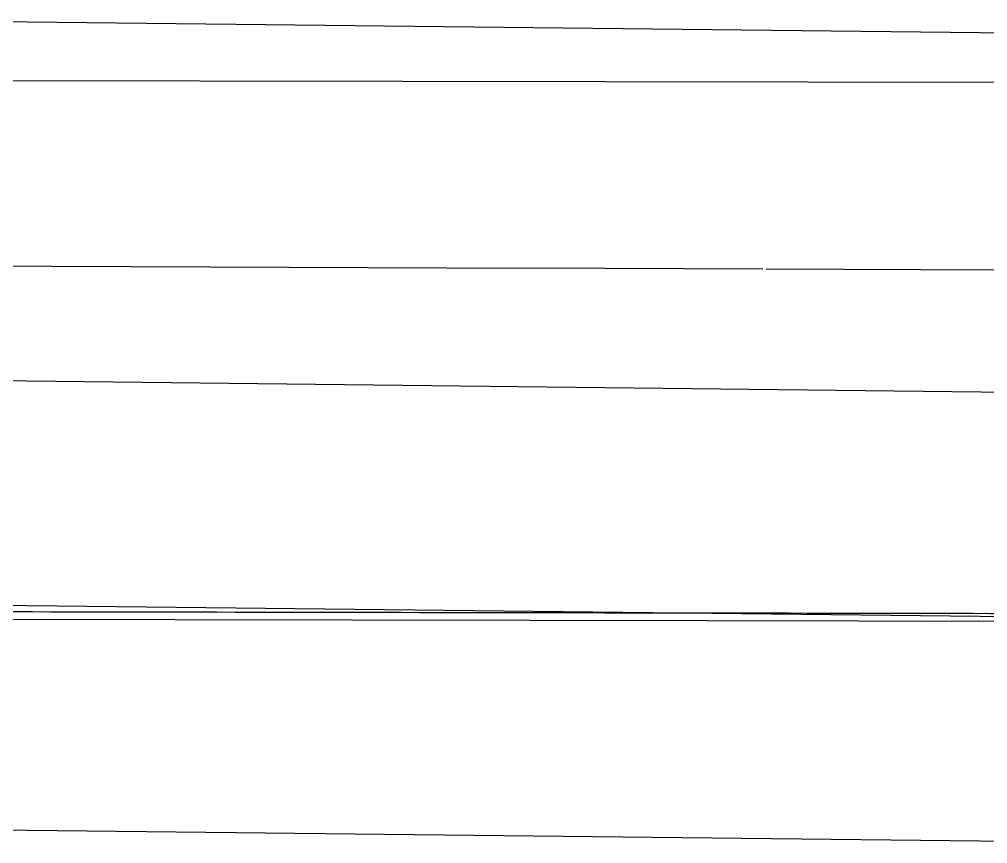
# Model space of a CAD drawing. Header units: metres. Extents: x -354 to -91, y 3 to 562.
# Drawn here: x -223.335 to -222.796, y 510.203 to 510.662 of the extents above; entities that cross this region are included whole.
import ezdxf

# ---------------------------------------------------------------- set-up
doc = ezdxf.new("R2010")
doc.units = ezdxf.units.M
doc.layers.add('A-GENM', color=7, linetype='Continuous', lineweight=25)

# ---------------------------------------------------------------- blocks, each defined once
blk = doc.blocks.new('T2DPAA-T2D-C3S-RW-M2D-100010_dwg-40802999-DRG-2873034 - CONSTRUCTION SEQUENCE STAGE A8')
at = {"color": 254, "lineweight": 25, "true_color": 0xd0d0d0}
for p, q in [((26.78331, -636.80319), (27.78163, -640.5867)), ((27.96327, -640.09919), (28.14685, -640.79495)), ((27.78163, -640.5867), (27.85678, -640.87149))]:
    blk.add_line(p, q, dxfattribs=at)
blk = doc.blocks.new('T2DPAA-T2D-PWC-RW-M2D-100010_RoadDesign_rvt-1-DRG-2873034 - CONSTRUCTION SEQUENCE STAGE A8')
at = {"color": 254, "lineweight": 25, "true_color": 0xd0d0d0, "rotation": 75.11694444444437}
blk.add_blockref('T2DPAA-T2D-C3S-RW-M2D-100010_dwg-40802999-DRG-2873034 - CONSTRUCTION SEQUENCE STAGE A8', (-1722.33704, 648.01046), dxfattribs=at)
blk = doc.blocks.new('Top of Pavement - RL A - Top of Pavement - RL A-68818558-DRG-2873034 - CONSTRUCTION SEQUENCE STAGE A8')
at = {"layer": 'A-GENM', "color": 253, "true_color": 0xa3a3a3}
blk.add_open_spline([(111.73295, -9.79229), (111.67713, -9.58072), (111.56547, -9.15757), (111.45382, -8.73442), (111.39799, -8.52284)], degree=3, dxfattribs=at)
blk = doc.blocks.new('T2DPAA-T2D-C3S-RS-M3D-100334_rvt-1-DRG-2873034 - CONSTRUCTION SEQUENCE STAGE A8')
at = {"layer": 'A-GENM', "color": 253, "true_color": 0xa3a3a3}
for p, q in [((-1096.60126, 510.66197), (-1095.80995, 510.65307)), ((-1096.60162, 510.46199), (-1095.8103, 510.45308)), ((-1096.60184, 510.337), (-1095.81052, 510.3281)), ((-1096.60206, 510.21201), (-1095.81075, 510.20311))]:
    blk.add_line(p, q, dxfattribs=at)
at = {"layer": 'A-GENM', "color": 253, "true_color": 0xa3a3a3, "flags": 128}
for points in [[(-1096.07395, 510.52287), (-1096.16188, 510.52321), (-1096.2498, 510.52354), (-1096.33773, 510.52388), (-1096.42565, 510.52422), (-1096.51358, 510.52455), (-1096.6015, 510.52489)], [(-1095.81018, 510.52187), (-1095.8981, 510.5222), (-1095.98603, 510.52254), (-1096.07216, 510.52287)]]:
    blk.add_lwpolyline(points, dxfattribs=at)
at = {"layer": 'A-GENM', "color": 253, "lineweight": 25, "true_color": 0xa3a3a3, "rotation": 75.11694444444437}
blk.add_blockref('Top of Pavement - RL A - Top of Pavement - RL A-68818558-DRG-2873034 - CONSTRUCTION SEQUENCE STAGE A8', (-1134.0578, 404.8616), dxfattribs=at)

msp = doc.modelspace()

# ---------------------------------------------------------------- block references
at = {"lineweight": 5}
for name in ['T2DPAA-T2D-C3S-RS-M3D-100334_rvt-1-DRG-2873034 - CONSTRUCTION SEQUENCE STAGE A8', 'T2DPAA-T2D-PWC-RW-M2D-100010_RoadDesign_rvt-1-DRG-2873034 - CONSTRUCTION SEQUENCE STAGE A8']:
    msp.add_blockref(name, (873.15239, 0), dxfattribs=at)

doc.saveas('drawing.dxf')
